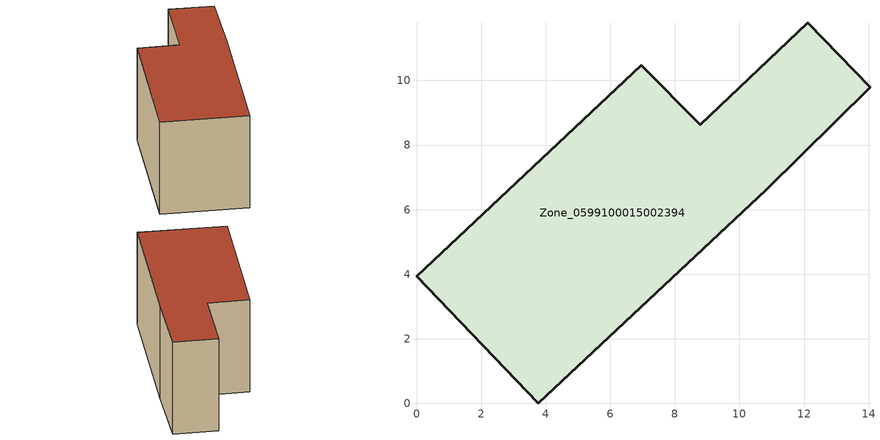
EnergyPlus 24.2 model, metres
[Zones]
Zone_0599100015002394
 floor ground (C_G): 3.76,0 0,3.93 6.96,10.46 8.79,8.62 12.11,11.79 14.04,9.79 10.83,6.62 z0.84
 wall outside (C_F): 14.04,9.79 12.11,11.79 8.79,8.62 6.96,10.46 0,3.93 3.76,0 10.83,6.62 14.04,9.79 z0.84:7.04
 roof outside (C_R): 3.76,0 10.83,6.62 14.04,9.79 12.11,11.79 8.79,8.62 6.96,10.46 0,3.93 z7.04
[BUILDING]
Pand.0599100015002394: North Axis=0; Terrain=City; Loads Convergence Tolerance Value=0.04; Temperature Convergence Tolerance Value=0.4; Solar Distribution=FullExterior; Maximum Number of Warmup Days=25; Minimum Number of Warmup Days=1
[Site:Location]
Rotterdam.The.Hague.AP_ZH_NLD Design_Conditions: Latitude=51.96; Longitude=4.45; Time Zone=1; Elevation=-4.5
[SITE:GROUNDTEMPERATURE:BUILDINGSURFACE]
18, 18, 18, 18, 18, 18, 18, 18, 18, 18, 18, 18
[MATERIAL] Thermal Absorptance=0.9; Solar Absorptance=0.7; Visible Absorptance=0.7
Name | Roughness | Thickness | Conductivity | Density | Specific Heat
G.TI.1975-1991 | MediumSmooth | 0.15 | 0.288461 | 540 | 1210
F.TI.1975-1991 | Rough | 0.3 | 0.230769 | 1920 | 840
R.TI.1975-1991 | MediumRough | 0.2 | 0.153846 | 1500 | 1000
[CONSTRUCTION]
C_G: G.TI.1975-1991
C_F: F.TI.1975-1991
C_R: R.TI.1975-1991
[ZONE]
Zone_0599100015002394: Type=1; Multiplier=1; Ceiling Height=Autocalculate; Volume=Autocalculate; Floor Area=autocalculate; Part of Total Floor Area=Yes
[ZONEINFILTRATION:DESIGNFLOWRATE]
Infil_Zone_0599100015002394: Zone or ZoneList or Space or SpaceList=Zone_0599100015002394; Schedule=AlwaysOn; Design Flow Rate Calculation Method=Flow/Area; Flow Rate per Floor Area=0.003; Constant Term Coefficient=1; Temperature Term Coefficient=0; Velocity Term Coefficient=0; Velocity Squared Term Coefficient=0
[HVACTEMPLATE:ZONE:IDEALLOADSAIRSYSTEM]
Zone_0599100015002394: Maximum Heating Supply Air Temperature=50; Minimum Cooling Supply Air Temperature=13; Maximum Heating Supply Air Humidity Ratio=0.0156; Minimum Cooling Supply Air Humidity Ratio=0.0077; Heating Limit=NoLimit; Cooling Limit=NoLimit; Dehumidification Control Type=ConstantSensibleHeatRatio; Cooling Sensible Heat Ratio=0.7; Dehumidification Setpoint=60; Humidification Control Type=None; Humidification Setpoint=30; Outdoor Air Method=None; Outdoor Air Flow Rate per Person=0.00944; Outdoor Air Flow Rate per Zone Floor Area=0; Outdoor Air Flow Rate per Zone=0; Demand Controlled Ventilation Type=None; Outdoor Air Economizer Type=NoEconomizer; Heat Recovery Type=None; Sensible Heat Recovery Effectiveness=0.7; Latent Heat Recovery Effectiveness=0.65
[ZONECONTROL:THERMOSTAT]
ThermostatControl_Zone_0599100015002394: Zone or ZoneList=Zone_0599100015002394; Control Type Schedule=DualSetpointControlType; Control 1=Thermostat_Zone_0599100015002394; Temperature Difference Between Cutout And Setpoint=0
[THERMOSTATSETPOINT:DUALSETPOINT]
Thermostat_Zone_0599100015002394: Heating Setpoint Temperature Schedule=HeatingSetpoint_Zone_0599100015002394; Cooling Setpoint Temperature Schedule=CoolingSetpoint_Zone_0599100015002394
[SCHEDULE:COMPACT]
HeatingSetpoint_Zone_0599100015002394: Through: 12/31, For: AllDays, Until: 24:00, 21
CoolingSetpoint_Zone_0599100015002394: Through: 12/31, For: AllDays, Until: 24:00, 24
DualSetpointControlType: Through: 12/31, For: AllDays, Until: 24:00, 4
AlwaysOn: Through: 12/31, For: AllDays, Until: 24:00, 1
